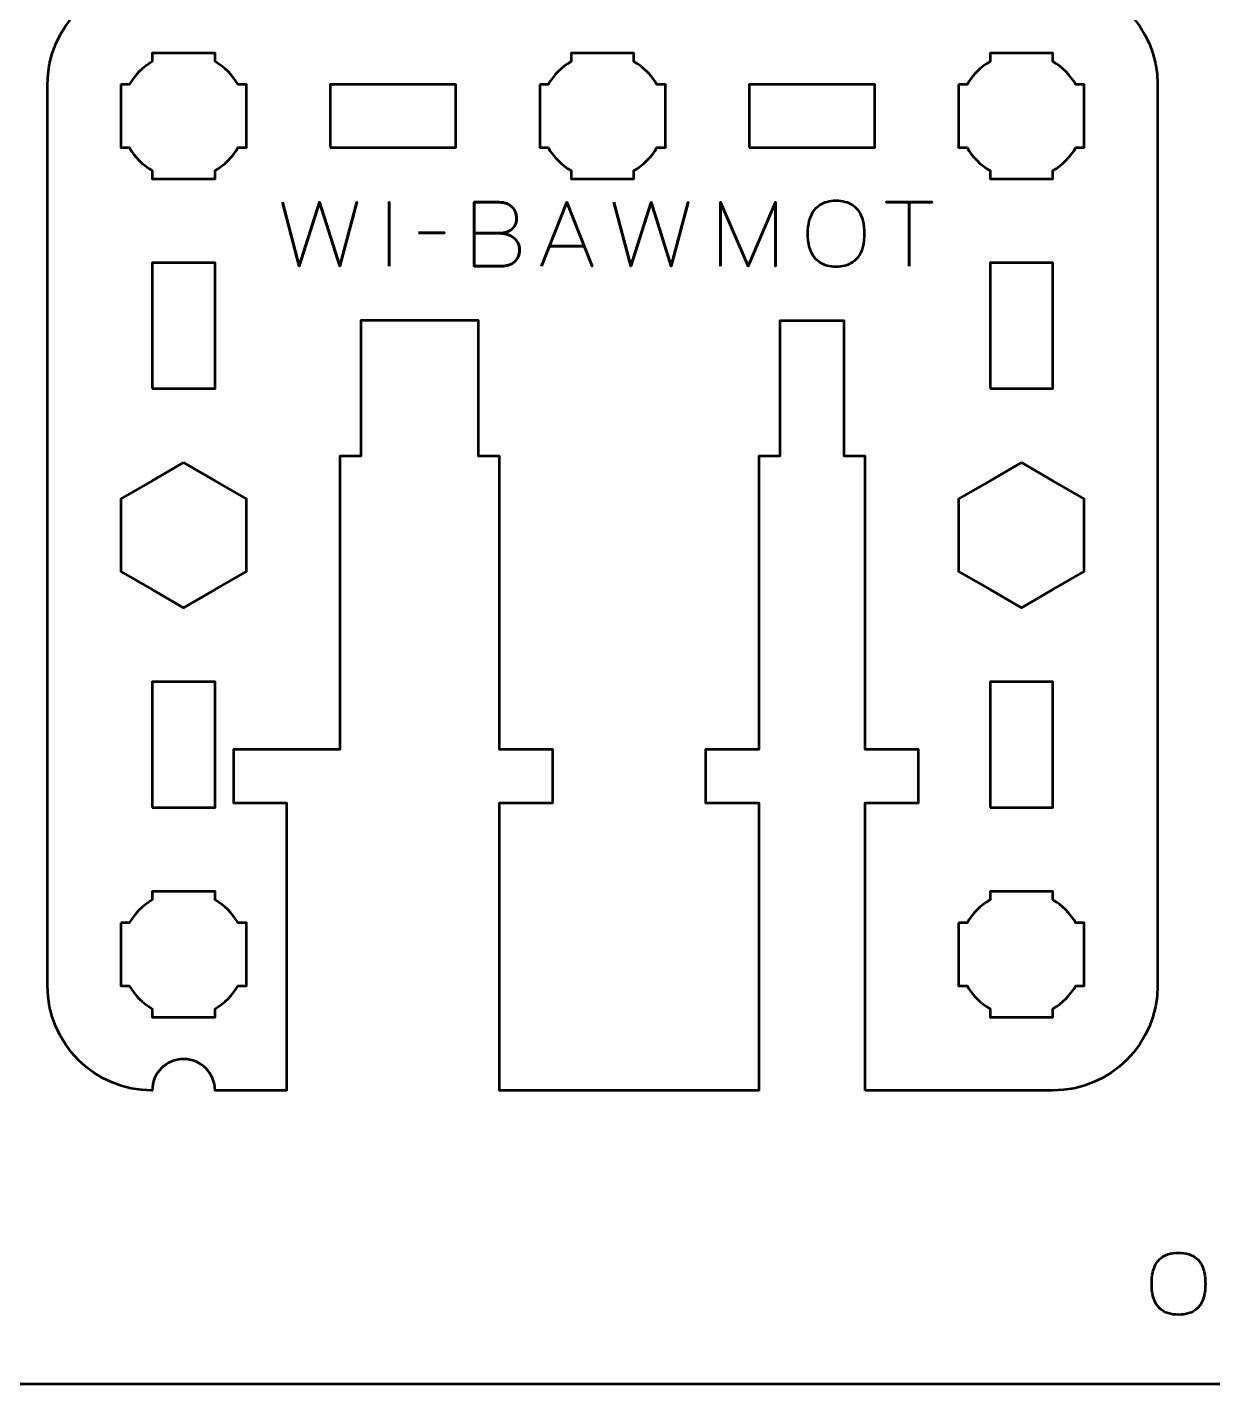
# Model space of a CAD drawing. Header units: centimetres. Extents: x -21 to 0, y -29.7 to 0.
# Drawn here: x -16.95 to -11.29, y -29.7 to -23.23 of the extents above; entities that cross this region are included whole.
import ezdxf

# ---------------------------------------------------------------- set-up
doc = ezdxf.new("R2010")
doc.units = ezdxf.units.CM
doc.header["$MEASUREMENT"] = 0
doc.layers.add('Layer 1', color=7, linetype='Continuous')

msp = doc.modelspace()

# ---------------------------------------------------------------- linework, layer by layer
at = {"layer": 'Layer 1', "lineweight": 53}
for points in [[(-15.5, -23.8), (-14.9, -23.8), (-14.9, -23.5), (-15.5, -23.5), (-15.5, -23.8)], [(-13.5, -23.8), (-12.9, -23.8), (-12.9, -23.5), (-13.5, -23.5), (-13.5, -23.8)], [(-16.35, -24.95), (-16.05, -24.95), (-16.05, -24.35), (-16.35, -24.35), (-16.35, -24.95)], [(-12.35, -24.95), (-12.05, -24.95), (-12.05, -24.35), (-12.35, -24.35), (-12.35, -24.95)], [(-16.35, -26.95), (-16.05, -26.95), (-16.05, -26.35), (-16.35, -26.35), (-16.35, -26.95)], [(-12.35, -26.95), (-12.05, -26.95), (-12.05, -26.35), (-12.35, -26.35), (-12.35, -26.95)]]:
    msp.add_lwpolyline(points, close=True, dxfattribs=at)
at = {"layer": 'Layer 1', "color": 1, "lineweight": 53}
msp.add_open_spline([(-21.00003, -29.19995), (-21.00003, -29.19995), (-21.00003, -8.29992), (-21.00003, -8.29992), (-21.00003, -8.29992), (-21.00003, -8.21709), (-20.93286, -8.14992), (-20.85003, -8.14992), (-20.85003, -8.14992), (-20.7672, -8.14992), (-20.70003, -8.08275), (-20.70003, -7.99992), (-20.70003, -7.99992), (-20.70003, -7.91709), (-20.7672, -7.84992), (-20.85003, -7.84992), (-20.85003, -7.84992), (-20.93286, -7.84992), (-21.00003, -7.78275), (-21.00003, -7.69992), (-21.00003, -7.69992), (-21.00003, -7.61709), (-20.93286, -7.54992), (-20.85003, -7.54992), (-20.85003, -7.54992), (-20.7672, -7.54992), (-20.70003, -7.48275), (-20.70003, -7.39992), (-20.70003, -7.39992), (-20.70003, -7.31709), (-20.7672, -7.24992), (-20.85003, -7.24992), (-20.85003, -7.24992), (-20.93286, -7.24992), (-21.00003, -7.18275), (-21.00003, -7.09992), (-21.00003, -7.09992), (-21.00003, -7.01709), (-20.93286, -6.94992), (-20.85003, -6.94992), (-20.85003, -6.94992), (-20.7672, -6.94992), (-20.70003, -6.88275), (-20.70003, -6.79992), (-20.70003, -6.79992), (-20.70003, -6.71709), (-20.7672, -6.64992), (-20.85003, -6.64992), (-20.85003, -6.64992), (-20.93286, -6.64992), (-21.00003, -6.58275), (-21.00003, -6.49992), (-21.00003, -6.49992), (-21.00003, -6.41709), (-20.93286, -6.34992), (-20.85003, -6.34992), (-20.85003, -6.34992), (-20.7672, -6.34992), (-20.70003, -6.28275), (-20.70003, -6.19992), (-20.70003, -6.19992), (-20.70003, -6.11709), (-20.7672, -6.04992), (-20.85003, -6.04992), (-20.85003, -6.04992), (-20.93286, -6.04992), (-21.00003, -5.98275), (-21.00003, -5.89992), (-21.00003, -5.89992), (-21.00003, -5.81709), (-20.93286, -5.74992), (-20.85003, -5.74992), (-20.85003, -5.74992), (-20.7672, -5.74992), (-20.70003, -5.68275), (-20.70003, -5.59992), (-20.70003, -5.59992), (-20.70003, -5.51709), (-20.7672, -5.44992), (-20.85003, -5.44992), (-20.85003, -5.44992), (-20.93286, -5.44992), (-21.00003, -5.38275), (-21.00003, -5.29992), (-21.00003, -5.29992), (-21.00003, -5.21709), (-20.93286, -5.14992), (-20.85003, -5.14992), (-20.85003, -5.14992), (-20.7672, -5.14992), (-20.70003, -5.08275), (-20.70003, -4.99992), (-20.70003, -4.99992), (-20.70003, -4.91709), (-20.7672, -4.84992), (-20.85003, -4.84992), (-20.85003, -4.84992), (-20.93286, -4.84992), (-21.00003, -4.78275), (-21.00003, -4.69992), (-21.00003, -4.69992), (-21.00003, -4.61709), (-20.93286, -4.54992), (-20.85003, -4.54992), (-20.85003, -4.54992), (-20.7672, -4.54992), (-20.70003, -4.48275), (-20.70003, -4.39992), (-20.70003, -4.39992), (-20.70003, -4.31709), (-20.7672, -4.24992), (-20.85003, -4.24992), (-20.85003, -4.24992), (-20.93286, -4.24992), (-21.00003, -4.18275), (-21.00003, -4.09992), (-21.00003, -4.09992), (-21.00003, -4.01709), (-20.93286, -3.94992), (-20.85003, -3.94992), (-20.85003, -3.94992), (-20.7672, -3.94992), (-20.70003, -3.88275), (-20.70003, -3.79992), (-20.70003, -3.79992), (-20.70003, -3.71709), (-20.7672, -3.64992), (-20.85003, -3.64992), (-20.85003, -3.64992), (-20.93286, -3.64992), (-21.00003, -3.58275), (-21.00003, -3.49992), (-21.00003, -3.49992), (-21.00003, -3.41709), (-20.93286, -3.34992), (-20.85003, -3.34992), (-20.85003, -3.34992), (-20.7672, -3.34992), (-20.70003, -3.28275), (-20.70003, -3.19992), (-20.70003, -3.19992), (-20.70003, -3.11709), (-20.7672, -3.04992), (-20.85003, -3.04992), (-20.85003, -3.04992), (-20.93286, -3.04992), (-21.00003, -2.98275), (-21.00003, -2.89992), (-21.00003, -2.89992), (-21.00003, -2.81709), (-20.93286, -2.74992), (-20.85003, -2.74992), (-20.85003, -2.74992), (-20.7672, -2.74992), (-20.70003, -2.68275), (-20.70003, -2.59992), (-20.70003, -2.59992), (-20.70003, -2.51709), (-20.7672, -2.44992), (-20.85003, -2.44992), (-20.85003, -2.44992), (-20.93286, -2.44992), (-21.00003, -2.38275), (-21.00003, -2.29992), (-21.00003, -2.29992), (-21.00003, -2.21709), (-20.93286, -2.14992), (-20.85003, -2.14992), (-20.85003, -2.14992), (-20.7672, -2.14992), (-20.70003, -2.08275), (-20.70003, -1.99992), (-20.70003, -1.99992), (-20.70003, -1.91709), (-20.7672, -1.84992), (-20.85003, -1.84992), (-20.85003, -1.84992), (-20.93286, -1.84992), (-21.00003, -1.78275), (-21.00003, -1.69992), (-21.00003, -1.69992), (-21.00003, -1.61709), (-20.93286, -1.54992), (-20.85003, -1.54992), (-20.85003, -1.54992), (-20.7672, -1.54992), (-20.70003, -1.48275), (-20.70003, -1.39992), (-20.70003, -1.39992), (-20.70003, -1.31709), (-20.7672, -1.24992), (-20.85003, -1.24992), (-20.85003, -1.24992), (-20.93286, -1.24992), (-21.00003, -1.18275), (-21.00003, -1.09992), (-21.00003, -1.09992), (-21.00003, -1.09992), (-21.00003, -0.49992), (-21.00003, -0.49992), (-21.00003, -0.49992), (-21.00003, -0.22295), (-20.77694, 0.00004), (-20.49994, 0.00004), (-20.49994, 0.00004), (-20.49994, 0.00004), (-0.50008, 0.00004), (-0.50008, 0.00004), (-0.50008, 0.00004), (-0.22294, 0.00004), (0.00002, -0.22295), (0.00002, -0.49992), (0.00002, -0.49992), (0.00002, -0.49992), (0.00002, -29.19995), (0.00002, -29.19995), (0.00002, -29.19995), (0.00002, -29.47695), (-0.22294, -29.70004), (-0.50008, -29.70004), (-0.50008, -29.70004), (-0.50008, -29.70004), (-20.49994, -29.70004), (-20.49994, -29.70004), (-20.49994, -29.70004), (-20.77694, -29.70004), (-21.00003, -29.47695), (-21.00003, -29.19995)], degree=3, knots=[0, 0, 0, 0, 0.0175439, 0.0175439, 0.0175439, 0.0175439, 0.0350877, 0.0350877, 0.0350877, 0.0350877, 0.0526316, 0.0526316, 0.0526316, 0.0526316, 0.0701754, 0.0701754, 0.0701754, 0.0701754, 0.0877193, 0.0877193, 0.0877193, 0.0877193, 0.1052632, 0.1052632, 0.1052632, 0.1052632, 0.122807, 0.122807, 0.122807, 0.122807, 0.1403509, 0.1403509, 0.1403509, 0.1403509, 0.1578947, 0.1578947, 0.1578947, 0.1578947, 0.1754386, 0.1754386, 0.1754386, 0.1754386, 0.1929825, 0.1929825, 0.1929825, 0.1929825, 0.2105263, 0.2105263, 0.2105263, 0.2105263, 0.2280702, 0.2280702, 0.2280702, 0.2280702, 0.245614, 0.245614, 0.245614, 0.245614, 0.2631579, 0.2631579, 0.2631579, 0.2631579, 0.2807018, 0.2807018, 0.2807018, 0.2807018, 0.2982456, 0.2982456, 0.2982456, 0.2982456, 0.3157895, 0.3157895, 0.3157895, 0.3157895, 0.3333333, 0.3333333, 0.3333333, 0.3333333, 0.3508772, 0.3508772, 0.3508772, 0.3508772, 0.3684211, 0.3684211, 0.3684211, 0.3684211, 0.3859649, 0.3859649, 0.3859649, 0.3859649, 0.4035088, 0.4035088, 0.4035088, 0.4035088, 0.4210526, 0.4210526, 0.4210526, 0.4210526, 0.4385965, 0.4385965, 0.4385965, 0.4385965, 0.4561404, 0.4561404, 0.4561404, 0.4561404, 0.4736842, 0.4736842, 0.4736842, 0.4736842, 0.4912281, 0.4912281, 0.4912281, 0.4912281, 0.5087719, 0.5087719, 0.5087719, 0.5087719, 0.5263158, 0.5263158, 0.5263158, 0.5263158, 0.5438596, 0.5438596, 0.5438596, 0.5438596, 0.5614035, 0.5614035, 0.5614035, 0.5614035, 0.5789474, 0.5789474, 0.5789474, 0.5789474, 0.5964912, 0.5964912, 0.5964912, 0.5964912, 0.6140351, 0.6140351, 0.6140351, 0.6140351, 0.6315789, 0.6315789, 0.6315789, 0.6315789, 0.6491228, 0.6491228, 0.6491228, 0.6491228, 0.6666667, 0.6666667, 0.6666667, 0.6666667, 0.6842105, 0.6842105, 0.6842105, 0.6842105, 0.7017544, 0.7017544, 0.7017544, 0.7017544, 0.7192982, 0.7192982, 0.7192982, 0.7192982, 0.7368421, 0.7368421, 0.7368421, 0.7368421, 0.754386, 0.754386, 0.754386, 0.754386, 0.7719298, 0.7719298, 0.7719298, 0.7719298, 0.7894737, 0.7894737, 0.7894737, 0.7894737, 0.8070175, 0.8070175, 0.8070175, 0.8070175, 0.8245614, 0.8245614, 0.8245614, 0.8245614, 0.8421053, 0.8421053, 0.8421053, 0.8421053, 0.8596491, 0.8596491, 0.8596491, 0.8596491, 0.877193, 0.877193, 0.877193, 0.877193, 0.8947368, 0.8947368, 0.8947368, 0.8947368, 0.9122807, 0.9122807, 0.9122807, 0.9122807, 0.9298246, 0.9298246, 0.9298246, 0.9298246, 0.9473684, 0.9473684, 0.9473684, 0.9473684, 0.9649123, 0.9649123, 0.9649123, 0.9649123, 0.9824561, 0.9824561, 0.9824561, 0.9824561, 1, 1, 1, 1], dxfattribs=at)
at = {"layer": 'Layer 1', "color": 3, "lineweight": 53}
msp.add_open_spline([(-12.946, -28.3), (-12.946, -28.3), (-12.05, -28.3), (-12.05, -28.3), (-12.05, -28.3), (-11.77391, -28.3), (-11.55, -28.07609), (-11.55, -27.8), (-11.55, -27.8), (-11.55, -27.8), (-11.55, -23.5), (-11.55, -23.5), (-11.55, -23.5), (-11.55, -23.22391), (-11.77391, -23), (-12.05, -23), (-12.05, -23), (-12.05, -23), (-16.35, -23), (-16.35, -23), (-16.35, -23), (-16.62609, -23), (-16.85, -23.22391), (-16.85, -23.5), (-16.85, -23.5), (-16.85, -23.5), (-16.85, -27.8), (-16.85, -27.8), (-16.85, -27.8), (-16.85, -28.07609), (-16.62609, -28.3), (-16.35, -28.3), (-16.35, -28.3), (-16.35, -28.3), (-16.35, -28.3), (-16.35, -28.3), (-16.35, -28.3), (-16.35, -28.21717), (-16.28283, -28.15), (-16.2, -28.15), (-16.2, -28.15), (-16.11717, -28.15), (-16.05, -28.21717), (-16.05, -28.3), (-16.05, -28.3), (-16.05, -28.3), (-15.708, -28.3), (-15.708, -28.3), (-15.708, -28.3), (-15.708, -28.3), (-15.708, -26.92699), (-15.708, -26.92699), (-15.708, -26.92699), (-15.708, -26.92699), (-15.962, -26.92699), (-15.962, -26.92699), (-15.962, -26.92699), (-15.962, -26.92699), (-15.962, -26.67299), (-15.962, -26.67299), (-15.962, -26.67299), (-15.962, -26.67299), (-15.454, -26.67299), (-15.454, -26.67299), (-15.454, -26.67299), (-15.454, -26.67299), (-15.454, -25.27299), (-15.454, -25.27299), (-15.454, -25.27299), (-15.454, -25.27299), (-15.354, -25.27302), (-15.354, -25.27302), (-15.354, -25.27302), (-15.354, -25.27302), (-15.354, -25.04998), (-15.354, -25.04998), (-15.354, -25.04998), (-15.354, -25.04998), (-15.354, -24.625), (-15.354, -24.625), (-15.354, -24.625), (-15.354, -24.625), (-14.792, -24.62501), (-14.792, -24.62501), (-14.792, -24.62501), (-14.792, -24.62501), (-14.792, -25.04998), (-14.792, -25.04998), (-14.792, -25.04998), (-14.792, -25.04998), (-14.792, -25.27302), (-14.792, -25.27302), (-14.792, -25.27302), (-14.792, -25.27302), (-14.692, -25.27299), (-14.692, -25.27299), (-14.692, -25.27299), (-14.692, -25.27299), (-14.692, -26.67299), (-14.692, -26.67299), (-14.692, -26.67299), (-14.692, -26.67299), (-14.438, -26.67299), (-14.438, -26.67299), (-14.438, -26.67299), (-14.438, -26.67299), (-14.438, -26.92699), (-14.438, -26.92699), (-14.438, -26.92699), (-14.438, -26.92699), (-14.692, -26.92699), (-14.692, -26.92699), (-14.692, -26.92699), (-14.692, -26.92699), (-14.692, -28.3), (-14.692, -28.3), (-14.692, -28.3), (-14.692, -28.3), (-13.454, -28.3), (-13.454, -28.3), (-13.454, -28.3), (-13.454, -28.3), (-13.454, -26.92699), (-13.454, -26.92699), (-13.454, -26.92699), (-13.454, -26.92699), (-13.708, -26.92699), (-13.708, -26.92699), (-13.708, -26.92699), (-13.708, -26.92699), (-13.708, -26.67299), (-13.708, -26.67299), (-13.708, -26.67299), (-13.708, -26.67299), (-13.454, -26.67299), (-13.454, -26.67299), (-13.454, -26.67299), (-13.454, -26.67299), (-13.454, -25.27299), (-13.454, -25.27299), (-13.454, -25.27299), (-13.454, -25.27299), (-13.354, -25.27302), (-13.354, -25.27302), (-13.354, -25.27302), (-13.354, -25.27302), (-13.354, -25.04998), (-13.354, -25.04998), (-13.354, -25.04998), (-13.354, -25.04998), (-13.35399, -24.627), (-13.35399, -24.627), (-13.35399, -24.627), (-13.35399, -24.627), (-13.04599, -24.62701), (-13.04599, -24.62701), (-13.04599, -24.62701), (-13.04599, -24.62701), (-13.046, -25.04998), (-13.046, -25.04998), (-13.046, -25.04998), (-13.046, -25.04998), (-13.046, -25.27302), (-13.046, -25.27302), (-13.046, -25.27302), (-13.046, -25.27302), (-12.946, -25.27299), (-12.946, -25.27299), (-12.946, -25.27299), (-12.946, -25.27299), (-12.946, -26.67299), (-12.946, -26.67299), (-12.946, -26.67299), (-12.946, -26.67299), (-12.692, -26.67299), (-12.692, -26.67299), (-12.692, -26.67299), (-12.692, -26.67299), (-12.692, -26.92699), (-12.692, -26.92699), (-12.692, -26.92699), (-12.692, -26.92699), (-12.946, -26.92699), (-12.946, -26.92699), (-12.946, -26.92699), (-12.946, -26.92699), (-12.946, -28.3), (-12.946, -28.3)], degree=3, knots=[0, 0, 0, 0, 0.0212766, 0.0212766, 0.0212766, 0.0212766, 0.0425532, 0.0425532, 0.0425532, 0.0425532, 0.0638298, 0.0638298, 0.0638298, 0.0638298, 0.0851064, 0.0851064, 0.0851064, 0.0851064, 0.106383, 0.106383, 0.106383, 0.106383, 0.1276596, 0.1276596, 0.1276596, 0.1276596, 0.1489362, 0.1489362, 0.1489362, 0.1489362, 0.1702128, 0.1702128, 0.1702128, 0.1702128, 0.1914894, 0.1914894, 0.1914894, 0.1914894, 0.212766, 0.212766, 0.212766, 0.212766, 0.2340426, 0.2340426, 0.2340426, 0.2340426, 0.2553191, 0.2553191, 0.2553191, 0.2553191, 0.2765957, 0.2765957, 0.2765957, 0.2765957, 0.2978723, 0.2978723, 0.2978723, 0.2978723, 0.3191489, 0.3191489, 0.3191489, 0.3191489, 0.3404255, 0.3404255, 0.3404255, 0.3404255, 0.3617021, 0.3617021, 0.3617021, 0.3617021, 0.3829787, 0.3829787, 0.3829787, 0.3829787, 0.4042553, 0.4042553, 0.4042553, 0.4042553, 0.4255319, 0.4255319, 0.4255319, 0.4255319, 0.4468085, 0.4468085, 0.4468085, 0.4468085, 0.4680851, 0.4680851, 0.4680851, 0.4680851, 0.4893617, 0.4893617, 0.4893617, 0.4893617, 0.5106383, 0.5106383, 0.5106383, 0.5106383, 0.5319149, 0.5319149, 0.5319149, 0.5319149, 0.5531915, 0.5531915, 0.5531915, 0.5531915, 0.5744681, 0.5744681, 0.5744681, 0.5744681, 0.5957447, 0.5957447, 0.5957447, 0.5957447, 0.6170213, 0.6170213, 0.6170213, 0.6170213, 0.6382979, 0.6382979, 0.6382979, 0.6382979, 0.6595745, 0.6595745, 0.6595745, 0.6595745, 0.6808511, 0.6808511, 0.6808511, 0.6808511, 0.7021277, 0.7021277, 0.7021277, 0.7021277, 0.7234043, 0.7234043, 0.7234043, 0.7234043, 0.7446809, 0.7446809, 0.7446809, 0.7446809, 0.7659574, 0.7659574, 0.7659574, 0.7659574, 0.787234, 0.787234, 0.787234, 0.787234, 0.8085106, 0.8085106, 0.8085106, 0.8085106, 0.8297872, 0.8297872, 0.8297872, 0.8297872, 0.8510638, 0.8510638, 0.8510638, 0.8510638, 0.8723404, 0.8723404, 0.8723404, 0.8723404, 0.893617, 0.893617, 0.893617, 0.893617, 0.9148936, 0.9148936, 0.9148936, 0.9148936, 0.9361702, 0.9361702, 0.9361702, 0.9361702, 0.9574468, 0.9574468, 0.9574468, 0.9574468, 0.9787234, 0.9787234, 0.9787234, 0.9787234, 1, 1, 1, 1], dxfattribs=at)
at = {"layer": 'Layer 1', "lineweight": 53}
for points, knots in [([(-16.5, -23.5), (-16.5, -23.5), (-16.45985, -23.5), (-16.45985, -23.5), (-16.45985, -23.5), (-16.4335, -23.45447), (-16.39553, -23.4165), (-16.35, -23.39015), (-16.35, -23.39015), (-16.35, -23.39015), (-16.35, -23.35), (-16.35, -23.35), (-16.35, -23.35), (-16.35, -23.35), (-16.2, -23.35), (-16.2, -23.35), (-16.2, -23.35), (-16.2, -23.35), (-16.05, -23.35), (-16.05, -23.35), (-16.05, -23.35), (-16.05, -23.35), (-16.05, -23.39015), (-16.05, -23.39015), (-16.05, -23.39015), (-16.00447, -23.4165), (-15.9665, -23.45447), (-15.94015, -23.5), (-15.94015, -23.5), (-15.94015, -23.5), (-15.9, -23.5), (-15.9, -23.5), (-15.9, -23.5), (-15.9, -23.5), (-15.9, -23.65), (-15.9, -23.65), (-15.9, -23.65), (-15.9, -23.65), (-15.9, -23.8), (-15.9, -23.8), (-15.9, -23.8), (-15.9, -23.8), (-15.94015, -23.8), (-15.94015, -23.8), (-15.94015, -23.8), (-15.9665, -23.84553), (-16.00447, -23.8835), (-16.05, -23.90985), (-16.05, -23.90985), (-16.05, -23.90985), (-16.05, -23.95), (-16.05, -23.95), (-16.05, -23.95), (-16.05, -23.95), (-16.2, -23.95), (-16.2, -23.95), (-16.2, -23.95), (-16.2, -23.95), (-16.35, -23.95), (-16.35, -23.95), (-16.35, -23.95), (-16.35, -23.95), (-16.35, -23.90985), (-16.35, -23.90985), (-16.35, -23.90985), (-16.39553, -23.8835), (-16.4335, -23.84553), (-16.45985, -23.8), (-16.45985, -23.8), (-16.45985, -23.8), (-16.5, -23.8), (-16.5, -23.8), (-16.5, -23.8), (-16.5, -23.8), (-16.5, -23.65), (-16.5, -23.65), (-16.5, -23.65), (-16.5, -23.65), (-16.5, -23.5), (-16.5, -23.5)], [0, 0, 0, 0, 0.05, 0.05, 0.05, 0.05, 0.1, 0.1, 0.1, 0.1, 0.15, 0.15, 0.15, 0.15, 0.2, 0.2, 0.2, 0.2, 0.25, 0.25, 0.25, 0.25, 0.3, 0.3, 0.3, 0.3, 0.35, 0.35, 0.35, 0.35, 0.4, 0.4, 0.4, 0.4, 0.45, 0.45, 0.45, 0.45, 0.5, 0.5, 0.5, 0.5, 0.55, 0.55, 0.55, 0.55, 0.6, 0.6, 0.6, 0.6, 0.65, 0.65, 0.65, 0.65, 0.7, 0.7, 0.7, 0.7, 0.75, 0.75, 0.75, 0.75, 0.8, 0.8, 0.8, 0.8, 0.85, 0.85, 0.85, 0.85, 0.9, 0.9, 0.9, 0.9, 0.95, 0.95, 0.95, 0.95, 1, 1, 1, 1]), ([(-14.5, -23.5), (-14.5, -23.5), (-14.45985, -23.5), (-14.45985, -23.5), (-14.45985, -23.5), (-14.4335, -23.45447), (-14.39553, -23.4165), (-14.35, -23.39015), (-14.35, -23.39015), (-14.35, -23.39015), (-14.35, -23.35), (-14.35, -23.35), (-14.35, -23.35), (-14.35, -23.35), (-14.2, -23.35), (-14.2, -23.35), (-14.2, -23.35), (-14.2, -23.35), (-14.05, -23.35), (-14.05, -23.35), (-14.05, -23.35), (-14.05, -23.35), (-14.05, -23.39015), (-14.05, -23.39015), (-14.05, -23.39015), (-14.00447, -23.4165), (-13.9665, -23.45447), (-13.94015, -23.5), (-13.94015, -23.5), (-13.94015, -23.5), (-13.9, -23.5), (-13.9, -23.5), (-13.9, -23.5), (-13.9, -23.5), (-13.9, -23.65), (-13.9, -23.65), (-13.9, -23.65), (-13.9, -23.65), (-13.9, -23.8), (-13.9, -23.8), (-13.9, -23.8), (-13.9, -23.8), (-13.94015, -23.8), (-13.94015, -23.8), (-13.94015, -23.8), (-13.9665, -23.84553), (-14.00447, -23.8835), (-14.05, -23.90985), (-14.05, -23.90985), (-14.05, -23.90985), (-14.05, -23.95), (-14.05, -23.95), (-14.05, -23.95), (-14.05, -23.95), (-14.2, -23.95), (-14.2, -23.95), (-14.2, -23.95), (-14.2, -23.95), (-14.35, -23.95), (-14.35, -23.95), (-14.35, -23.95), (-14.35, -23.95), (-14.35, -23.90985), (-14.35, -23.90985), (-14.35, -23.90985), (-14.39553, -23.8835), (-14.4335, -23.84553), (-14.45985, -23.8), (-14.45985, -23.8), (-14.45985, -23.8), (-14.5, -23.8), (-14.5, -23.8), (-14.5, -23.8), (-14.5, -23.8), (-14.5, -23.65), (-14.5, -23.65), (-14.5, -23.65), (-14.5, -23.65), (-14.5, -23.5), (-14.5, -23.5)], [0, 0, 0, 0, 0.05, 0.05, 0.05, 0.05, 0.1, 0.1, 0.1, 0.1, 0.15, 0.15, 0.15, 0.15, 0.2, 0.2, 0.2, 0.2, 0.25, 0.25, 0.25, 0.25, 0.3, 0.3, 0.3, 0.3, 0.35, 0.35, 0.35, 0.35, 0.4, 0.4, 0.4, 0.4, 0.45, 0.45, 0.45, 0.45, 0.5, 0.5, 0.5, 0.5, 0.55, 0.55, 0.55, 0.55, 0.6, 0.6, 0.6, 0.6, 0.65, 0.65, 0.65, 0.65, 0.7, 0.7, 0.7, 0.7, 0.75, 0.75, 0.75, 0.75, 0.8, 0.8, 0.8, 0.8, 0.85, 0.85, 0.85, 0.85, 0.9, 0.9, 0.9, 0.9, 0.95, 0.95, 0.95, 0.95, 1, 1, 1, 1]), ([(-12.5, -23.5), (-12.5, -23.5), (-12.45985, -23.5), (-12.45985, -23.5), (-12.45985, -23.5), (-12.4335, -23.45447), (-12.39553, -23.4165), (-12.35, -23.39015), (-12.35, -23.39015), (-12.35, -23.39015), (-12.35, -23.35), (-12.35, -23.35), (-12.35, -23.35), (-12.35, -23.35), (-12.2, -23.35), (-12.2, -23.35), (-12.2, -23.35), (-12.2, -23.35), (-12.05, -23.35), (-12.05, -23.35), (-12.05, -23.35), (-12.05, -23.35), (-12.05, -23.39015), (-12.05, -23.39015), (-12.05, -23.39015), (-12.00447, -23.4165), (-11.9665, -23.45447), (-11.94015, -23.5), (-11.94015, -23.5), (-11.94015, -23.5), (-11.9, -23.5), (-11.9, -23.5), (-11.9, -23.5), (-11.9, -23.5), (-11.9, -23.65), (-11.9, -23.65), (-11.9, -23.65), (-11.9, -23.65), (-11.9, -23.8), (-11.9, -23.8), (-11.9, -23.8), (-11.9, -23.8), (-11.94015, -23.8), (-11.94015, -23.8), (-11.94015, -23.8), (-11.9665, -23.84553), (-12.00447, -23.8835), (-12.05, -23.90985), (-12.05, -23.90985), (-12.05, -23.90985), (-12.05, -23.95), (-12.05, -23.95), (-12.05, -23.95), (-12.05, -23.95), (-12.2, -23.95), (-12.2, -23.95), (-12.2, -23.95), (-12.2, -23.95), (-12.35, -23.95), (-12.35, -23.95), (-12.35, -23.95), (-12.35, -23.95), (-12.35, -23.90985), (-12.35, -23.90985), (-12.35, -23.90985), (-12.39553, -23.8835), (-12.4335, -23.84553), (-12.45985, -23.8), (-12.45985, -23.8), (-12.45985, -23.8), (-12.5, -23.8), (-12.5, -23.8), (-12.5, -23.8), (-12.5, -23.8), (-12.5, -23.65), (-12.5, -23.65), (-12.5, -23.65), (-12.5, -23.65), (-12.5, -23.5), (-12.5, -23.5)], [0, 0, 0, 0, 0.05, 0.05, 0.05, 0.05, 0.1, 0.1, 0.1, 0.1, 0.15, 0.15, 0.15, 0.15, 0.2, 0.2, 0.2, 0.2, 0.25, 0.25, 0.25, 0.25, 0.3, 0.3, 0.3, 0.3, 0.35, 0.35, 0.35, 0.35, 0.4, 0.4, 0.4, 0.4, 0.45, 0.45, 0.45, 0.45, 0.5, 0.5, 0.5, 0.5, 0.55, 0.55, 0.55, 0.55, 0.6, 0.6, 0.6, 0.6, 0.65, 0.65, 0.65, 0.65, 0.7, 0.7, 0.7, 0.7, 0.75, 0.75, 0.75, 0.75, 0.8, 0.8, 0.8, 0.8, 0.85, 0.85, 0.85, 0.85, 0.9, 0.9, 0.9, 0.9, 0.95, 0.95, 0.95, 0.95, 1, 1, 1, 1]), ([(-16.2, -25.30359), (-16.2, -25.30359), (-16.05, -25.39019), (-16.05, -25.39019), (-16.05, -25.39019), (-16.05, -25.39019), (-15.9, -25.47679), (-15.9, -25.47679), (-15.9, -25.47679), (-15.9, -25.47679), (-15.9, -25.65), (-15.9, -25.65), (-15.9, -25.65), (-15.9, -25.65), (-15.9, -25.82321), (-15.9, -25.82321), (-15.9, -25.82321), (-15.9, -25.82321), (-16.05, -25.90981), (-16.05, -25.90981), (-16.05, -25.90981), (-16.05, -25.90981), (-16.2, -25.99641), (-16.2, -25.99641), (-16.2, -25.99641), (-16.2, -25.99641), (-16.35, -25.90981), (-16.35, -25.90981), (-16.35, -25.90981), (-16.35, -25.90981), (-16.5, -25.82321), (-16.5, -25.82321), (-16.5, -25.82321), (-16.5, -25.82321), (-16.5, -25.65), (-16.5, -25.65), (-16.5, -25.65), (-16.5, -25.65), (-16.5, -25.47679), (-16.5, -25.47679), (-16.5, -25.47679), (-16.5, -25.47679), (-16.35, -25.39019), (-16.35, -25.39019), (-16.35, -25.39019), (-16.35, -25.39019), (-16.2, -25.30359), (-16.2, -25.30359)], [0, 0, 0, 0, 0.0833333, 0.0833333, 0.0833333, 0.0833333, 0.1666667, 0.1666667, 0.1666667, 0.1666667, 0.25, 0.25, 0.25, 0.25, 0.3333333, 0.3333333, 0.3333333, 0.3333333, 0.4166667, 0.4166667, 0.4166667, 0.4166667, 0.5, 0.5, 0.5, 0.5, 0.5833333, 0.5833333, 0.5833333, 0.5833333, 0.6666667, 0.6666667, 0.6666667, 0.6666667, 0.75, 0.75, 0.75, 0.75, 0.8333333, 0.8333333, 0.8333333, 0.8333333, 0.9166667, 0.9166667, 0.9166667, 0.9166667, 1, 1, 1, 1]), ([(-12.2, -25.30359), (-12.2, -25.30359), (-12.05, -25.39019), (-12.05, -25.39019), (-12.05, -25.39019), (-12.05, -25.39019), (-11.9, -25.47679), (-11.9, -25.47679), (-11.9, -25.47679), (-11.9, -25.47679), (-11.9, -25.65), (-11.9, -25.65), (-11.9, -25.65), (-11.9, -25.65), (-11.9, -25.82321), (-11.9, -25.82321), (-11.9, -25.82321), (-11.9, -25.82321), (-12.05, -25.90981), (-12.05, -25.90981), (-12.05, -25.90981), (-12.05, -25.90981), (-12.2, -25.99641), (-12.2, -25.99641), (-12.2, -25.99641), (-12.2, -25.99641), (-12.35, -25.90981), (-12.35, -25.90981), (-12.35, -25.90981), (-12.35, -25.90981), (-12.5, -25.82321), (-12.5, -25.82321), (-12.5, -25.82321), (-12.5, -25.82321), (-12.5, -25.65), (-12.5, -25.65), (-12.5, -25.65), (-12.5, -25.65), (-12.5, -25.47679), (-12.5, -25.47679), (-12.5, -25.47679), (-12.5, -25.47679), (-12.35, -25.39019), (-12.35, -25.39019), (-12.35, -25.39019), (-12.35, -25.39019), (-12.2, -25.30359), (-12.2, -25.30359)], [0, 0, 0, 0, 0.0833333, 0.0833333, 0.0833333, 0.0833333, 0.1666667, 0.1666667, 0.1666667, 0.1666667, 0.25, 0.25, 0.25, 0.25, 0.3333333, 0.3333333, 0.3333333, 0.3333333, 0.4166667, 0.4166667, 0.4166667, 0.4166667, 0.5, 0.5, 0.5, 0.5, 0.5833333, 0.5833333, 0.5833333, 0.5833333, 0.6666667, 0.6666667, 0.6666667, 0.6666667, 0.75, 0.75, 0.75, 0.75, 0.8333333, 0.8333333, 0.8333333, 0.8333333, 0.9166667, 0.9166667, 0.9166667, 0.9166667, 1, 1, 1, 1]), ([(-16.5, -27.5), (-16.5, -27.5), (-16.45985, -27.5), (-16.45985, -27.5), (-16.45985, -27.5), (-16.4335, -27.45447), (-16.39553, -27.4165), (-16.35, -27.39015), (-16.35, -27.39015), (-16.35, -27.39015), (-16.35, -27.35), (-16.35, -27.35), (-16.35, -27.35), (-16.35, -27.35), (-16.2, -27.35), (-16.2, -27.35), (-16.2, -27.35), (-16.2, -27.35), (-16.05, -27.35), (-16.05, -27.35), (-16.05, -27.35), (-16.05, -27.35), (-16.05, -27.39015), (-16.05, -27.39015), (-16.05, -27.39015), (-16.00447, -27.4165), (-15.9665, -27.45447), (-15.94015, -27.5), (-15.94015, -27.5), (-15.94015, -27.5), (-15.9, -27.5), (-15.9, -27.5), (-15.9, -27.5), (-15.9, -27.5), (-15.9, -27.65), (-15.9, -27.65), (-15.9, -27.65), (-15.9, -27.65), (-15.9, -27.8), (-15.9, -27.8), (-15.9, -27.8), (-15.9, -27.8), (-15.94015, -27.8), (-15.94015, -27.8), (-15.94015, -27.8), (-15.9665, -27.84553), (-16.00447, -27.8835), (-16.05, -27.90985), (-16.05, -27.90985), (-16.05, -27.90985), (-16.05, -27.95), (-16.05, -27.95), (-16.05, -27.95), (-16.05, -27.95), (-16.2, -27.95), (-16.2, -27.95), (-16.2, -27.95), (-16.2, -27.95), (-16.35, -27.95), (-16.35, -27.95), (-16.35, -27.95), (-16.35, -27.95), (-16.35, -27.90985), (-16.35, -27.90985), (-16.35, -27.90985), (-16.39553, -27.8835), (-16.4335, -27.84553), (-16.45985, -27.8), (-16.45985, -27.8), (-16.45985, -27.8), (-16.5, -27.8), (-16.5, -27.8), (-16.5, -27.8), (-16.5, -27.8), (-16.5, -27.65), (-16.5, -27.65), (-16.5, -27.65), (-16.5, -27.65), (-16.5, -27.5), (-16.5, -27.5)], [0, 0, 0, 0, 0.05, 0.05, 0.05, 0.05, 0.1, 0.1, 0.1, 0.1, 0.15, 0.15, 0.15, 0.15, 0.2, 0.2, 0.2, 0.2, 0.25, 0.25, 0.25, 0.25, 0.3, 0.3, 0.3, 0.3, 0.35, 0.35, 0.35, 0.35, 0.4, 0.4, 0.4, 0.4, 0.45, 0.45, 0.45, 0.45, 0.5, 0.5, 0.5, 0.5, 0.55, 0.55, 0.55, 0.55, 0.6, 0.6, 0.6, 0.6, 0.65, 0.65, 0.65, 0.65, 0.7, 0.7, 0.7, 0.7, 0.75, 0.75, 0.75, 0.75, 0.8, 0.8, 0.8, 0.8, 0.85, 0.85, 0.85, 0.85, 0.9, 0.9, 0.9, 0.9, 0.95, 0.95, 0.95, 0.95, 1, 1, 1, 1]), ([(-12.5, -27.5), (-12.5, -27.5), (-12.45985, -27.5), (-12.45985, -27.5), (-12.45985, -27.5), (-12.4335, -27.45447), (-12.39553, -27.4165), (-12.35, -27.39015), (-12.35, -27.39015), (-12.35, -27.39015), (-12.35, -27.35), (-12.35, -27.35), (-12.35, -27.35), (-12.35, -27.35), (-12.2, -27.35), (-12.2, -27.35), (-12.2, -27.35), (-12.2, -27.35), (-12.05, -27.35), (-12.05, -27.35), (-12.05, -27.35), (-12.05, -27.35), (-12.05, -27.39015), (-12.05, -27.39015), (-12.05, -27.39015), (-12.00447, -27.4165), (-11.9665, -27.45447), (-11.94015, -27.5), (-11.94015, -27.5), (-11.94015, -27.5), (-11.9, -27.5), (-11.9, -27.5), (-11.9, -27.5), (-11.9, -27.5), (-11.9, -27.65), (-11.9, -27.65), (-11.9, -27.65), (-11.9, -27.65), (-11.9, -27.8), (-11.9, -27.8), (-11.9, -27.8), (-11.9, -27.8), (-11.94015, -27.8), (-11.94015, -27.8), (-11.94015, -27.8), (-11.9665, -27.84553), (-12.00447, -27.8835), (-12.05, -27.90985), (-12.05, -27.90985), (-12.05, -27.90985), (-12.05, -27.95), (-12.05, -27.95), (-12.05, -27.95), (-12.05, -27.95), (-12.2, -27.95), (-12.2, -27.95), (-12.2, -27.95), (-12.2, -27.95), (-12.35, -27.95), (-12.35, -27.95), (-12.35, -27.95), (-12.35, -27.95), (-12.35, -27.90985), (-12.35, -27.90985), (-12.35, -27.90985), (-12.39553, -27.8835), (-12.4335, -27.84553), (-12.45985, -27.8), (-12.45985, -27.8), (-12.45985, -27.8), (-12.5, -27.8), (-12.5, -27.8), (-12.5, -27.8), (-12.5, -27.8), (-12.5, -27.65), (-12.5, -27.65), (-12.5, -27.65), (-12.5, -27.65), (-12.5, -27.5), (-12.5, -27.5)], [0, 0, 0, 0, 0.05, 0.05, 0.05, 0.05, 0.1, 0.1, 0.1, 0.1, 0.15, 0.15, 0.15, 0.15, 0.2, 0.2, 0.2, 0.2, 0.25, 0.25, 0.25, 0.25, 0.3, 0.3, 0.3, 0.3, 0.35, 0.35, 0.35, 0.35, 0.4, 0.4, 0.4, 0.4, 0.45, 0.45, 0.45, 0.45, 0.5, 0.5, 0.5, 0.5, 0.55, 0.55, 0.55, 0.55, 0.6, 0.6, 0.6, 0.6, 0.65, 0.65, 0.65, 0.65, 0.7, 0.7, 0.7, 0.7, 0.75, 0.75, 0.75, 0.75, 0.8, 0.8, 0.8, 0.8, 0.85, 0.85, 0.85, 0.85, 0.9, 0.9, 0.9, 0.9, 0.95, 0.95, 0.95, 0.95, 1, 1, 1, 1])]:
    msp.add_open_spline(points, degree=3, knots=knots, dxfattribs=at)
at = {"layer": 'Layer 1', "color": 5, "lineweight": 53}
for points, knots in [([(-15.72822, -24.06122), (-15.72822, -24.06122), (-15.64779, -24.36644), (-15.64779, -24.36644), (-15.64779, -24.36644), (-15.64779, -24.36644), (-15.55085, -24.06122), (-15.55085, -24.06122), (-15.55085, -24.06122), (-15.55085, -24.06122), (-15.4539, -24.36644), (-15.4539, -24.36644), (-15.4539, -24.36644), (-15.4539, -24.36644), (-15.37347, -24.06122), (-15.37347, -24.06122), (-15.37347, -24.06122), (-15.37347, -24.06122), (-15.4539, -24.36644), (-15.4539, -24.36644), (-15.4539, -24.36644), (-15.4539, -24.36644), (-15.55085, -24.06122), (-15.55085, -24.06122), (-15.55085, -24.06122), (-15.55085, -24.06122), (-15.64779, -24.36644), (-15.64779, -24.36644), (-15.64779, -24.36644), (-15.64779, -24.36644), (-15.72822, -24.06122), (-15.72822, -24.06122)], [0, 0, 0, 0, 0.125, 0.125, 0.125, 0.125, 0.25, 0.25, 0.25, 0.25, 0.375, 0.375, 0.375, 0.375, 0.5, 0.5, 0.5, 0.5, 0.625, 0.625, 0.625, 0.625, 0.75, 0.75, 0.75, 0.75, 0.875, 0.875, 0.875, 0.875, 1, 1, 1, 1]), ([(-15.21895, -24.36644), (-15.21895, -24.36644), (-15.21895, -24.06122), (-15.21895, -24.06122), (-15.21895, -24.06122), (-15.21895, -24.06122), (-15.21895, -24.36644), (-15.21895, -24.36644)], [0, 0, 0, 0, 0.5, 0.5, 0.5, 0.5, 1, 1, 1, 1]), ([(-14.81213, -24.20938), (-14.81213, -24.20938), (-14.69487, -24.20938), (-14.69487, -24.20938), (-14.69487, -24.20938), (-14.67963, -24.20931), (-14.66665, -24.2072), (-14.65571, -24.20303), (-14.65571, -24.20303), (-14.64484, -24.19894), (-14.63603, -24.19337), (-14.62918, -24.18638), (-14.62918, -24.18638), (-14.62234, -24.1794), (-14.6174, -24.1715), (-14.61429, -24.16275), (-14.61429, -24.16275), (-14.61126, -24.15407), (-14.60985, -24.14504), (-14.6102, -24.13573), (-14.6102, -24.13573), (-14.61063, -24.12641), (-14.6126, -24.11738), (-14.61613, -24.10856), (-14.61613, -24.10856), (-14.61959, -24.09974), (-14.62481, -24.09177), (-14.63165, -24.08464), (-14.63165, -24.08464), (-14.63849, -24.07752), (-14.64703, -24.07187), (-14.6574, -24.06771), (-14.6574, -24.06771), (-14.66778, -24.06348), (-14.67998, -24.06129), (-14.69402, -24.06122), (-14.69402, -24.06122), (-14.69402, -24.06122), (-14.81213, -24.06122), (-14.81213, -24.06122), (-14.81213, -24.06122), (-14.81213, -24.06122), (-14.81213, -24.36644), (-14.81213, -24.36644), (-14.81213, -24.36644), (-14.81213, -24.36644), (-14.68217, -24.36644), (-14.68217, -24.36644), (-14.68217, -24.36644), (-14.67003, -24.36644), (-14.65874, -24.36468), (-14.6483, -24.36122), (-14.6483, -24.36122), (-14.63786, -24.35769), (-14.62876, -24.35268), (-14.62086, -24.34598), (-14.62086, -24.34598), (-14.61302, -24.33935), (-14.60689, -24.3313), (-14.60251, -24.32178), (-14.60251, -24.32178), (-14.59814, -24.31225), (-14.59588, -24.30146), (-14.59581, -24.28939), (-14.59581, -24.28939), (-14.59609, -24.27726), (-14.59863, -24.26632), (-14.6035, -24.25652), (-14.6035, -24.25652), (-14.60837, -24.24671), (-14.61514, -24.23831), (-14.62389, -24.23126), (-14.62389, -24.23126), (-14.63264, -24.22427), (-14.64308, -24.21884), (-14.65508, -24.2151), (-14.65508, -24.2151), (-14.66707, -24.21136), (-14.68033, -24.20946), (-14.69487, -24.20938), (-14.69487, -24.20938), (-14.68033, -24.20946), (-14.66707, -24.21136), (-14.65508, -24.2151), (-14.65508, -24.2151), (-14.64308, -24.21884), (-14.63264, -24.22427), (-14.62389, -24.23126), (-14.62389, -24.23126), (-14.61514, -24.23831), (-14.60837, -24.24671), (-14.6035, -24.25652), (-14.6035, -24.25652), (-14.59863, -24.26632), (-14.59609, -24.27726), (-14.59581, -24.28939), (-14.59581, -24.28939), (-14.59588, -24.30146), (-14.59814, -24.31225), (-14.60251, -24.32178), (-14.60251, -24.32178), (-14.60689, -24.3313), (-14.61302, -24.33935), (-14.62086, -24.34598), (-14.62086, -24.34598), (-14.62876, -24.35268), (-14.63786, -24.35769), (-14.6483, -24.36122), (-14.6483, -24.36122), (-14.65874, -24.36468), (-14.67003, -24.36644), (-14.68217, -24.36644), (-14.68217, -24.36644), (-14.68217, -24.36644), (-14.81213, -24.36644), (-14.81213, -24.36644), (-14.81213, -24.36644), (-14.81213, -24.36644), (-14.81213, -24.06122), (-14.81213, -24.06122), (-14.81213, -24.06122), (-14.81213, -24.06122), (-14.69402, -24.06122), (-14.69402, -24.06122), (-14.69402, -24.06122), (-14.67998, -24.06129), (-14.66778, -24.06348), (-14.6574, -24.06771), (-14.6574, -24.06771), (-14.64703, -24.07187), (-14.63849, -24.07752), (-14.63165, -24.08464), (-14.63165, -24.08464), (-14.62481, -24.09177), (-14.61959, -24.09974), (-14.61613, -24.10856), (-14.61613, -24.10856), (-14.6126, -24.11738), (-14.61063, -24.12641), (-14.6102, -24.13573), (-14.6102, -24.13573), (-14.60985, -24.14504), (-14.61126, -24.15407), (-14.61429, -24.16275), (-14.61429, -24.16275), (-14.6174, -24.1715), (-14.62234, -24.1794), (-14.62918, -24.18638), (-14.62918, -24.18638), (-14.63603, -24.19337), (-14.64484, -24.19894), (-14.65571, -24.20303), (-14.65571, -24.20303), (-14.66665, -24.2072), (-14.67963, -24.20931), (-14.69487, -24.20938), (-14.69487, -24.20938), (-14.69487, -24.20938), (-14.81213, -24.20938), (-14.81213, -24.20938)], [0, 0, 0, 0, 0.025, 0.025, 0.025, 0.025, 0.05, 0.05, 0.05, 0.05, 0.075, 0.075, 0.075, 0.075, 0.1, 0.1, 0.1, 0.1, 0.125, 0.125, 0.125, 0.125, 0.15, 0.15, 0.15, 0.15, 0.175, 0.175, 0.175, 0.175, 0.2, 0.2, 0.2, 0.2, 0.225, 0.225, 0.225, 0.225, 0.25, 0.25, 0.25, 0.25, 0.275, 0.275, 0.275, 0.275, 0.3, 0.3, 0.3, 0.3, 0.325, 0.325, 0.325, 0.325, 0.35, 0.35, 0.35, 0.35, 0.375, 0.375, 0.375, 0.375, 0.4, 0.4, 0.4, 0.4, 0.425, 0.425, 0.425, 0.425, 0.45, 0.45, 0.45, 0.45, 0.475, 0.475, 0.475, 0.475, 0.5, 0.5, 0.5, 0.5, 0.525, 0.525, 0.525, 0.525, 0.55, 0.55, 0.55, 0.55, 0.575, 0.575, 0.575, 0.575, 0.6, 0.6, 0.6, 0.6, 0.625, 0.625, 0.625, 0.625, 0.65, 0.65, 0.65, 0.65, 0.675, 0.675, 0.675, 0.675, 0.7, 0.7, 0.7, 0.7, 0.725, 0.725, 0.725, 0.725, 0.75, 0.75, 0.75, 0.75, 0.775, 0.775, 0.775, 0.775, 0.8, 0.8, 0.8, 0.8, 0.825, 0.825, 0.825, 0.825, 0.85, 0.85, 0.85, 0.85, 0.875, 0.875, 0.875, 0.875, 0.9, 0.9, 0.9, 0.9, 0.925, 0.925, 0.925, 0.925, 0.95, 0.95, 0.95, 0.95, 0.975, 0.975, 0.975, 0.975, 1, 1, 1, 1]), ([(-14.49167, -24.36644), (-14.49167, -24.36644), (-14.3706, -24.06122), (-14.3706, -24.06122), (-14.3706, -24.06122), (-14.3706, -24.06122), (-14.2491, -24.36644), (-14.2491, -24.36644), (-14.2491, -24.36644), (-14.2491, -24.36644), (-14.3706, -24.06122), (-14.3706, -24.06122), (-14.3706, -24.06122), (-14.3706, -24.06122), (-14.49167, -24.36644), (-14.49167, -24.36644)], [0, 0, 0, 0, 0.25, 0.25, 0.25, 0.25, 0.5, 0.5, 0.5, 0.5, 0.75, 0.75, 0.75, 0.75, 1, 1, 1, 1]), ([(-14.14581, -24.06122), (-14.14581, -24.06122), (-14.06538, -24.36644), (-14.06538, -24.36644), (-14.06538, -24.36644), (-14.06538, -24.36644), (-13.96844, -24.06122), (-13.96844, -24.06122), (-13.96844, -24.06122), (-13.96844, -24.06122), (-13.87149, -24.36644), (-13.87149, -24.36644), (-13.87149, -24.36644), (-13.87149, -24.36644), (-13.79106, -24.06122), (-13.79106, -24.06122), (-13.79106, -24.06122), (-13.79106, -24.06122), (-13.87149, -24.36644), (-13.87149, -24.36644), (-13.87149, -24.36644), (-13.87149, -24.36644), (-13.96844, -24.06122), (-13.96844, -24.06122), (-13.96844, -24.06122), (-13.96844, -24.06122), (-14.06538, -24.36644), (-14.06538, -24.36644), (-14.06538, -24.36644), (-14.06538, -24.36644), (-14.14581, -24.06122), (-14.14581, -24.06122)], [0, 0, 0, 0, 0.125, 0.125, 0.125, 0.125, 0.25, 0.25, 0.25, 0.25, 0.375, 0.375, 0.375, 0.375, 0.5, 0.5, 0.5, 0.5, 0.625, 0.625, 0.625, 0.625, 0.75, 0.75, 0.75, 0.75, 0.875, 0.875, 0.875, 0.875, 1, 1, 1, 1]), ([(-13.63654, -24.36644), (-13.63654, -24.36644), (-13.63654, -24.06122), (-13.63654, -24.06122), (-13.63654, -24.06122), (-13.63654, -24.06122), (-13.50531, -24.36644), (-13.50531, -24.36644), (-13.50531, -24.36644), (-13.50531, -24.36644), (-13.37365, -24.06122), (-13.37365, -24.06122), (-13.37365, -24.06122), (-13.37365, -24.06122), (-13.37365, -24.36644), (-13.37365, -24.36644), (-13.37365, -24.36644), (-13.37365, -24.36644), (-13.37365, -24.06122), (-13.37365, -24.06122), (-13.37365, -24.06122), (-13.37365, -24.06122), (-13.50531, -24.36644), (-13.50531, -24.36644), (-13.50531, -24.36644), (-13.50531, -24.36644), (-13.63654, -24.06122), (-13.63654, -24.06122), (-13.63654, -24.06122), (-13.63654, -24.06122), (-13.63654, -24.36644), (-13.63654, -24.36644)], [0, 0, 0, 0, 0.125, 0.125, 0.125, 0.125, 0.25, 0.25, 0.25, 0.25, 0.375, 0.375, 0.375, 0.375, 0.5, 0.5, 0.5, 0.5, 0.625, 0.625, 0.625, 0.625, 0.75, 0.75, 0.75, 0.75, 0.875, 0.875, 0.875, 0.875, 1, 1, 1, 1]), ([(-13.08494, -24.36898), (-13.07005, -24.36905), (-13.05594, -24.36729), (-13.04247, -24.36383), (-13.04247, -24.36383), (-13.02906, -24.3603), (-13.01679, -24.3548), (-13.00557, -24.34718), (-13.00557, -24.34718), (-12.99435, -24.33963), (-12.98461, -24.32968), (-12.97636, -24.3174), (-12.97636, -24.3174), (-12.9681, -24.30513), (-12.96175, -24.29024), (-12.95724, -24.27274), (-12.95724, -24.27274), (-12.95265, -24.25525), (-12.95039, -24.23485), (-12.95032, -24.2115), (-12.95032, -24.2115), (-12.95039, -24.18815), (-12.95265, -24.16776), (-12.95724, -24.15019), (-12.95724, -24.15019), (-12.96175, -24.13262), (-12.9681, -24.11766), (-12.97636, -24.10532), (-12.97636, -24.10532), (-12.98461, -24.09297), (-12.99435, -24.08295), (-13.00557, -24.07526), (-13.00557, -24.07526), (-13.01679, -24.06757), (-13.02906, -24.062), (-13.04247, -24.0584), (-13.04247, -24.0584), (-13.05594, -24.05487), (-13.07005, -24.05311), (-13.08494, -24.05318), (-13.08494, -24.05318), (-13.09983, -24.05311), (-13.11394, -24.05487), (-13.12742, -24.0584), (-13.12742, -24.0584), (-13.14082, -24.062), (-13.1531, -24.06757), (-13.16432, -24.07526), (-13.16432, -24.07526), (-13.17553, -24.08295), (-13.18527, -24.09297), (-13.19353, -24.10532), (-13.19353, -24.10532), (-13.20178, -24.11766), (-13.20813, -24.13262), (-13.21265, -24.15019), (-13.21265, -24.15019), (-13.21723, -24.16776), (-13.21949, -24.18815), (-13.21956, -24.2115), (-13.21956, -24.2115), (-13.21949, -24.23485), (-13.21723, -24.25525), (-13.21265, -24.27274), (-13.21265, -24.27274), (-13.20813, -24.29024), (-13.20178, -24.30513), (-13.19353, -24.3174), (-13.19353, -24.3174), (-13.18527, -24.32968), (-13.17553, -24.33963), (-13.16432, -24.34718), (-13.16432, -24.34718), (-13.1531, -24.3548), (-13.14082, -24.3603), (-13.12742, -24.36383), (-13.12742, -24.36383), (-13.11394, -24.36729), (-13.09983, -24.36905), (-13.08494, -24.36898)], [0, 0, 0, 0, 0.05, 0.05, 0.05, 0.05, 0.1, 0.1, 0.1, 0.1, 0.15, 0.15, 0.15, 0.15, 0.2, 0.2, 0.2, 0.2, 0.25, 0.25, 0.25, 0.25, 0.3, 0.3, 0.3, 0.3, 0.35, 0.35, 0.35, 0.35, 0.4, 0.4, 0.4, 0.4, 0.45, 0.45, 0.45, 0.45, 0.5, 0.5, 0.5, 0.5, 0.55, 0.55, 0.55, 0.55, 0.6, 0.6, 0.6, 0.6, 0.65, 0.65, 0.65, 0.65, 0.7, 0.7, 0.7, 0.7, 0.75, 0.75, 0.75, 0.75, 0.8, 0.8, 0.8, 0.8, 0.85, 0.85, 0.85, 0.85, 0.9, 0.9, 0.9, 0.9, 0.95, 0.95, 0.95, 0.95, 1, 1, 1, 1]), ([(-13.08494, -24.36898), (-13.07005, -24.36905), (-13.05594, -24.36729), (-13.04247, -24.36383), (-13.04247, -24.36383), (-13.02906, -24.3603), (-13.01679, -24.3548), (-13.00557, -24.34718), (-13.00557, -24.34718), (-12.99435, -24.33963), (-12.98461, -24.32968), (-12.97636, -24.3174), (-12.97636, -24.3174), (-12.9681, -24.30513), (-12.96175, -24.29024), (-12.95724, -24.27274), (-12.95724, -24.27274), (-12.95265, -24.25525), (-12.95039, -24.23485), (-12.95032, -24.2115), (-12.95032, -24.2115), (-12.95039, -24.18815), (-12.95265, -24.16776), (-12.95724, -24.15019), (-12.95724, -24.15019), (-12.96175, -24.13262), (-12.9681, -24.11766), (-12.97636, -24.10532), (-12.97636, -24.10532), (-12.98461, -24.09297), (-12.99435, -24.08295), (-13.00557, -24.07526), (-13.00557, -24.07526), (-13.01679, -24.06757), (-13.02906, -24.062), (-13.04247, -24.0584), (-13.04247, -24.0584), (-13.05594, -24.05487), (-13.07005, -24.05311), (-13.08494, -24.05318), (-13.08494, -24.05318), (-13.09983, -24.05311), (-13.11394, -24.05487), (-13.12742, -24.0584), (-13.12742, -24.0584), (-13.14082, -24.062), (-13.1531, -24.06757), (-13.16432, -24.07526), (-13.16432, -24.07526), (-13.17553, -24.08295), (-13.18527, -24.09297), (-13.19353, -24.10532), (-13.19353, -24.10532), (-13.20178, -24.11766), (-13.20813, -24.13262), (-13.21265, -24.15019), (-13.21265, -24.15019), (-13.21723, -24.16776), (-13.21949, -24.18815), (-13.21956, -24.2115), (-13.21956, -24.2115), (-13.21949, -24.23485), (-13.21723, -24.25525), (-13.21265, -24.27274), (-13.21265, -24.27274), (-13.20813, -24.29024), (-13.20178, -24.30513), (-13.19353, -24.3174), (-13.19353, -24.3174), (-13.18527, -24.32968), (-13.17553, -24.33963), (-13.16432, -24.34718), (-13.16432, -24.34718), (-13.1531, -24.3548), (-13.14082, -24.3603), (-13.12742, -24.36383), (-13.12742, -24.36383), (-13.11394, -24.36729), (-13.09983, -24.36905), (-13.08494, -24.36898)], [0, 0, 0, 0, 0.05, 0.05, 0.05, 0.05, 0.1, 0.1, 0.1, 0.1, 0.15, 0.15, 0.15, 0.15, 0.2, 0.2, 0.2, 0.2, 0.25, 0.25, 0.25, 0.25, 0.3, 0.3, 0.3, 0.3, 0.35, 0.35, 0.35, 0.35, 0.4, 0.4, 0.4, 0.4, 0.45, 0.45, 0.45, 0.45, 0.5, 0.5, 0.5, 0.5, 0.55, 0.55, 0.55, 0.55, 0.6, 0.6, 0.6, 0.6, 0.65, 0.65, 0.65, 0.65, 0.7, 0.7, 0.7, 0.7, 0.75, 0.75, 0.75, 0.75, 0.8, 0.8, 0.8, 0.8, 0.85, 0.85, 0.85, 0.85, 0.9, 0.9, 0.9, 0.9, 0.95, 0.95, 0.95, 0.95, 1, 1, 1, 1]), ([(-12.73612, -24.36644), (-12.73612, -24.36644), (-12.73612, -24.06122), (-12.73612, -24.06122), (-12.73612, -24.06122), (-12.73612, -24.06122), (-12.84576, -24.06122), (-12.84576, -24.06122), (-12.84576, -24.06122), (-12.84576, -24.06122), (-12.62563, -24.06122), (-12.62563, -24.06122), (-12.62563, -24.06122), (-12.62563, -24.06122), (-12.73612, -24.06122), (-12.73612, -24.06122), (-12.73612, -24.06122), (-12.73612, -24.06122), (-12.73612, -24.36644), (-12.73612, -24.36644)], [0, 0, 0, 0, 0.2, 0.2, 0.2, 0.2, 0.4, 0.4, 0.4, 0.4, 0.6, 0.6, 0.6, 0.6, 0.8, 0.8, 0.8, 0.8, 1, 1, 1, 1]), ([(-15.07798, -24.20684), (-15.07798, -24.20684), (-14.95479, -24.20684), (-14.95479, -24.20684), (-14.95479, -24.20684), (-14.95479, -24.20684), (-15.07798, -24.20684), (-15.07798, -24.20684)], [0, 0, 0, 0, 0.5, 0.5, 0.5, 0.5, 1, 1, 1, 1]), ([(-14.45357, -24.27034), (-14.45357, -24.27034), (-14.28763, -24.27034), (-14.28763, -24.27034), (-14.28763, -24.27034), (-14.28763, -24.27034), (-14.45357, -24.27034), (-14.45357, -24.27034)], [0, 0, 0, 0, 0.5, 0.5, 0.5, 0.5, 1, 1, 1, 1]), ([(-11.45006, -29.36992), (-11.43228, -29.37001), (-11.41573, -29.36776), (-11.4003, -29.36296), (-11.4003, -29.36296), (-11.38487, -29.35816), (-11.37123, -29.35016), (-11.35956, -29.33897), (-11.35956, -29.33897), (-11.3478, -29.32778), (-11.33868, -29.31263), (-11.332, -29.29344), (-11.332, -29.29344), (-11.32542, -29.27434), (-11.32203, -29.25054), (-11.32193, -29.22204), (-11.32193, -29.22204), (-11.32203, -29.19363), (-11.32542, -29.16992), (-11.332, -29.15092), (-11.332, -29.15092), (-11.33868, -29.13191), (-11.3478, -29.11677), (-11.35956, -29.10557), (-11.35956, -29.10557), (-11.37123, -29.09447), (-11.38487, -29.08648), (-11.4003, -29.08168), (-11.4003, -29.08168), (-11.41573, -29.07688), (-11.43228, -29.07462), (-11.45006, -29.07472), (-11.45006, -29.07472), (-11.46765, -29.07462), (-11.48421, -29.07688), (-11.49964, -29.08168), (-11.49964, -29.08168), (-11.51507, -29.08648), (-11.52861, -29.09447), (-11.54037, -29.10557), (-11.54037, -29.10557), (-11.55213, -29.11677), (-11.56135, -29.13191), (-11.56803, -29.15092), (-11.56803, -29.15092), (-11.57471, -29.16992), (-11.5781, -29.19363), (-11.57819, -29.22204), (-11.57819, -29.22204), (-11.5781, -29.25054), (-11.57471, -29.27434), (-11.56803, -29.29344), (-11.56803, -29.29344), (-11.56135, -29.31263), (-11.55213, -29.32778), (-11.54037, -29.33897), (-11.54037, -29.33897), (-11.52861, -29.35016), (-11.51507, -29.35816), (-11.49964, -29.36296), (-11.49964, -29.36296), (-11.48421, -29.36776), (-11.46765, -29.37001), (-11.45006, -29.36992)], [0, 0, 0, 0, 0.0625, 0.0625, 0.0625, 0.0625, 0.125, 0.125, 0.125, 0.125, 0.1875, 0.1875, 0.1875, 0.1875, 0.25, 0.25, 0.25, 0.25, 0.3125, 0.3125, 0.3125, 0.3125, 0.375, 0.375, 0.375, 0.375, 0.4375, 0.4375, 0.4375, 0.4375, 0.5, 0.5, 0.5, 0.5, 0.5625, 0.5625, 0.5625, 0.5625, 0.625, 0.625, 0.625, 0.625, 0.6875, 0.6875, 0.6875, 0.6875, 0.75, 0.75, 0.75, 0.75, 0.8125, 0.8125, 0.8125, 0.8125, 0.875, 0.875, 0.875, 0.875, 0.9375, 0.9375, 0.9375, 0.9375, 1, 1, 1, 1]), ([(-11.45006, -29.36992), (-11.43228, -29.37001), (-11.41573, -29.36776), (-11.4003, -29.36296), (-11.4003, -29.36296), (-11.38487, -29.35816), (-11.37123, -29.35016), (-11.35956, -29.33897), (-11.35956, -29.33897), (-11.3478, -29.32778), (-11.33868, -29.31263), (-11.332, -29.29344), (-11.332, -29.29344), (-11.32542, -29.27434), (-11.32203, -29.25054), (-11.32193, -29.22204), (-11.32193, -29.22204), (-11.32203, -29.19363), (-11.32542, -29.16992), (-11.332, -29.15092), (-11.332, -29.15092), (-11.33868, -29.13191), (-11.3478, -29.11677), (-11.35956, -29.10557), (-11.35956, -29.10557), (-11.37123, -29.09447), (-11.38487, -29.08648), (-11.4003, -29.08168), (-11.4003, -29.08168), (-11.41573, -29.07688), (-11.43228, -29.07462), (-11.45006, -29.07472), (-11.45006, -29.07472), (-11.46765, -29.07462), (-11.48421, -29.07688), (-11.49964, -29.08168), (-11.49964, -29.08168), (-11.51507, -29.08648), (-11.52861, -29.09447), (-11.54037, -29.10557), (-11.54037, -29.10557), (-11.55213, -29.11677), (-11.56135, -29.13191), (-11.56803, -29.15092), (-11.56803, -29.15092), (-11.57471, -29.16992), (-11.5781, -29.19363), (-11.57819, -29.22204), (-11.57819, -29.22204), (-11.5781, -29.25054), (-11.57471, -29.27434), (-11.56803, -29.29344), (-11.56803, -29.29344), (-11.56135, -29.31263), (-11.55213, -29.32778), (-11.54037, -29.33897), (-11.54037, -29.33897), (-11.52861, -29.35016), (-11.51507, -29.35816), (-11.49964, -29.36296), (-11.49964, -29.36296), (-11.48421, -29.36776), (-11.46765, -29.37001), (-11.45006, -29.36992)], [0, 0, 0, 0, 0.0625, 0.0625, 0.0625, 0.0625, 0.125, 0.125, 0.125, 0.125, 0.1875, 0.1875, 0.1875, 0.1875, 0.25, 0.25, 0.25, 0.25, 0.3125, 0.3125, 0.3125, 0.3125, 0.375, 0.375, 0.375, 0.375, 0.4375, 0.4375, 0.4375, 0.4375, 0.5, 0.5, 0.5, 0.5, 0.5625, 0.5625, 0.5625, 0.5625, 0.625, 0.625, 0.625, 0.625, 0.6875, 0.6875, 0.6875, 0.6875, 0.75, 0.75, 0.75, 0.75, 0.8125, 0.8125, 0.8125, 0.8125, 0.875, 0.875, 0.875, 0.875, 0.9375, 0.9375, 0.9375, 0.9375, 1, 1, 1, 1])]:
    msp.add_open_spline(points, degree=3, knots=knots, dxfattribs=at)

doc.saveas('drawing.dxf')
